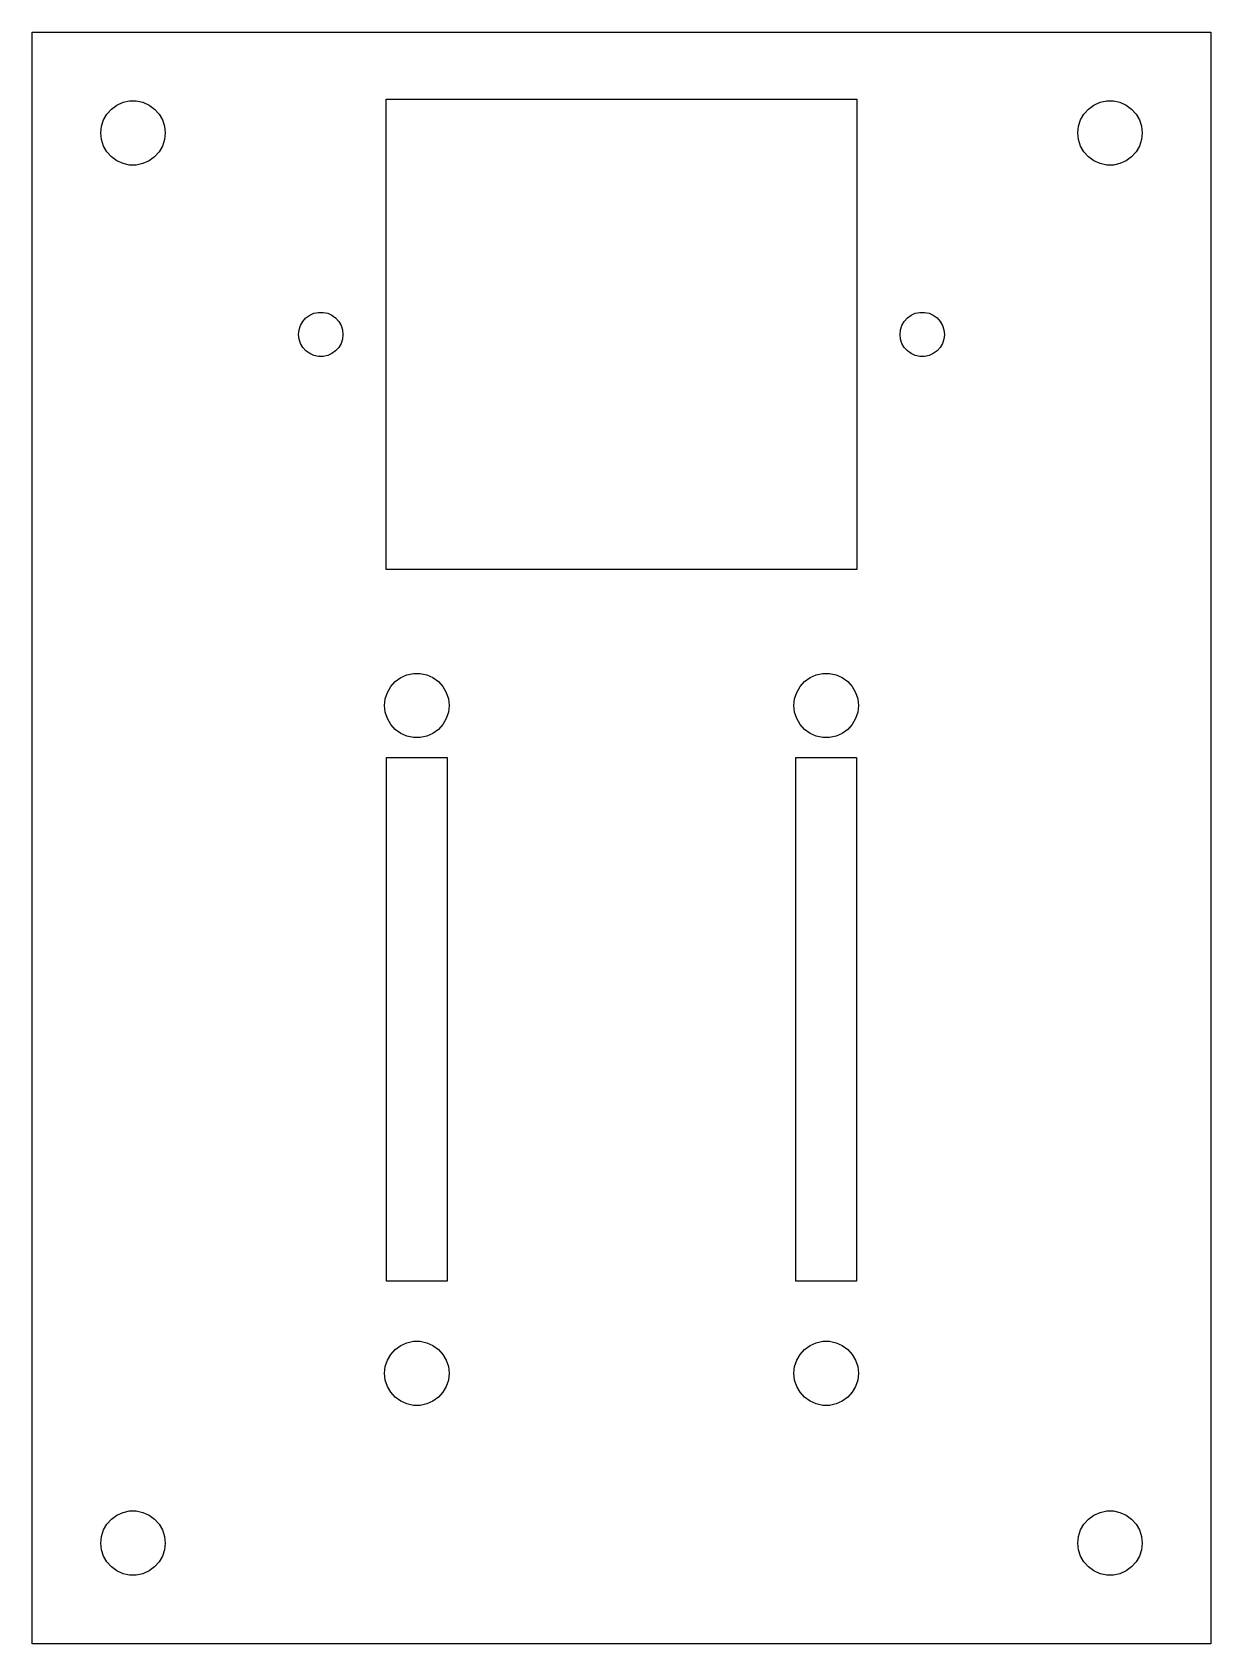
# Model space of a CAD drawing. Extents: x 65.1 to 123.6, y 114.8 to 194.8.
import ezdxf

# ---------------------------------------------------------------- set-up
doc = ezdxf.new("R2010")
doc.units = 0
doc.layers.add('Layer_1', color=7, linetype='CONTINUOUS')

msp = doc.modelspace()

# ---------------------------------------------------------------- linework, layer by layer
at = {"layer": 'Layer_1', "color": 7}
for points in [[(65.092859, 114.819048), (65.092859, 194.819051), (123.592858, 194.819051), (123.592858, 114.819048), (65.092859, 114.819048)], [(68.492859, 189.81905), (68.527859, 190.152052), (68.630859, 190.470052), (68.798859, 190.75905), (69.021859, 191.008052), (69.292859, 191.205052), (69.598859, 191.341052), (69.925859, 191.410049), (70.259859, 191.410049), (70.586859, 191.341052), (70.892859, 191.205052), (71.163859, 191.008052), (71.386859, 190.75905), (71.554859, 190.470052), (71.657859, 190.152052), (71.692859, 189.81905), (71.657859, 189.48605), (71.554859, 189.168051), (71.386859, 188.879052), (71.163859, 188.630051), (70.892859, 188.433051), (70.586859, 188.297051), (70.259859, 188.22805), (69.925859, 188.22805), (69.598859, 188.297051), (69.292859, 188.433051), (69.021859, 188.630051), (68.798859, 188.879052), (68.630859, 189.168051), (68.527859, 189.48605), (68.492859, 189.81905)], [(82.667859, 168.144062), (82.667859, 191.49405), (106.017859, 191.49405), (106.017859, 168.144062), (82.667859, 168.144062)], [(116.992859, 189.81905), (117.027859, 190.152052), (117.130859, 190.470052), (117.298859, 190.75905), (117.521859, 191.008052), (117.792859, 191.205052), (118.098859, 191.341052), (118.425859, 191.410049), (118.759859, 191.410049), (119.086859, 191.341052), (119.392859, 191.205052), (119.663859, 191.008052), (119.886859, 190.75905), (120.054859, 190.470052), (120.157859, 190.152052), (120.192859, 189.81905), (120.157859, 189.48605), (120.054859, 189.168051), (119.886859, 188.879052), (119.663859, 188.630051), (119.392859, 188.433051), (119.086859, 188.297051), (118.759859, 188.22805), (118.425859, 188.22805), (118.098859, 188.297051), (117.792859, 188.433051), (117.521859, 188.630051), (117.298859, 188.879052), (117.130859, 189.168051), (117.027859, 189.48605), (116.992859, 189.81905)], [(78.317859, 179.81905), (78.341859, 180.048051), (78.412859, 180.266051), (78.527859, 180.46605), (78.681859, 180.63605), (78.867859, 180.77205), (79.077859, 180.86505), (79.302859, 180.913051), (79.532859, 180.913051), (79.757859, 180.86505), (79.967859, 180.77205), (80.153859, 180.63605), (80.307859, 180.46605), (80.422859, 180.266051), (80.493859, 180.048051), (80.517859, 179.81905), (80.493859, 179.590049), (80.422859, 179.37205), (80.307859, 179.17205), (80.153859, 179.002051), (79.967859, 178.866051), (79.757859, 178.77305), (79.532859, 178.72505), (79.302859, 178.72505), (79.077859, 178.77305), (78.867859, 178.866051), (78.681859, 179.002051), (78.527859, 179.17205), (78.412859, 179.37205), (78.341859, 179.590049), (78.317858, 179.81905)], [(108.167859, 179.81905), (108.191859, 180.048051), (108.262859, 180.266051), (108.377859, 180.46605), (108.531859, 180.63605), (108.717859, 180.77205), (108.927859, 180.86505), (109.152859, 180.913051), (109.382859, 180.913051), (109.607859, 180.86505), (109.817859, 180.77205), (110.003859, 180.63605), (110.157859, 180.46605), (110.272859, 180.266051), (110.343859, 180.048051), (110.367859, 179.81905), (110.343859, 179.590049), (110.272859, 179.37205), (110.157859, 179.17205), (110.003859, 179.002051), (109.817859, 178.866051), (109.607859, 178.77305), (109.382859, 178.72505), (109.152859, 178.72505), (108.927859, 178.77305), (108.717859, 178.866051), (108.531859, 179.002051), (108.377859, 179.17205), (108.262859, 179.37205), (108.191859, 179.590049), (108.167859, 179.81905)], [(82.582859, 161.39404), (82.617859, 161.727062), (82.720859, 162.045042), (82.888859, 162.334037), (83.111859, 162.583042), (83.382859, 162.780061), (83.688859, 162.916064), (84.015859, 162.985039), (84.349859, 162.985039), (84.676859, 162.916064), (84.982859, 162.780061), (85.253859, 162.583042), (85.476859, 162.334037), (85.644859, 162.045042), (85.747859, 161.727062), (85.782859, 161.39404), (85.747859, 161.061046), (85.644859, 160.743038), (85.476859, 160.454042), (85.253859, 160.205038), (84.982859, 160.008046), (84.676859, 159.872044), (84.349859, 159.80304), (84.015859, 159.80304), (83.688859, 159.872044), (83.382859, 160.008046), (83.111859, 160.205038), (82.888859, 160.454042), (82.720859, 160.743038), (82.617859, 161.061046), (82.582859, 161.39404)], [(102.902859, 161.39404), (102.937859, 161.727062), (103.040859, 162.045042), (103.208859, 162.334037), (103.431859, 162.583042), (103.702859, 162.780061), (104.008859, 162.916064), (104.335859, 162.985039), (104.669859, 162.985039), (104.996859, 162.916064), (105.302859, 162.780061), (105.573859, 162.583042), (105.796859, 162.334037), (105.964859, 162.045042), (106.067859, 161.727062), (106.102859, 161.39404), (106.067859, 161.061046), (105.964859, 160.743038), (105.796859, 160.454042), (105.573859, 160.205038), (105.302859, 160.008046), (104.996859, 159.872044), (104.669859, 159.80304), (104.335859, 159.80304), (104.008859, 159.872044), (103.702859, 160.008046), (103.431859, 160.205038), (103.208859, 160.454042), (103.040859, 160.743038), (102.937859, 161.061046), (102.902859, 161.39404)], [(82.682859, 132.81904), (82.682859, 158.819044), (85.682859, 158.819044), (85.682859, 132.81904), (82.682859, 132.81904)], [(103.002859, 132.81904), (103.002859, 158.819044), (106.002859, 158.819044), (106.002859, 132.81904), (103.002859, 132.81904)], [(82.582859, 128.244048), (82.617859, 128.577042), (82.720859, 128.89505), (82.888859, 129.184046), (83.111859, 129.43305), (83.382859, 129.630042), (83.688859, 129.766044), (84.015859, 129.835048), (84.349859, 129.835048), (84.676859, 129.766044), (84.982859, 129.630042), (85.253859, 129.43305), (85.476859, 129.184046), (85.644859, 128.89505), (85.747859, 128.577042), (85.782859, 128.244048), (85.747859, 127.911054), (85.644859, 127.593046), (85.476859, 127.304051), (85.253859, 127.055046), (84.982859, 126.858055), (84.676859, 126.722052), (84.349859, 126.653049), (84.015859, 126.653049), (83.688859, 126.722052), (83.382859, 126.858055), (83.111859, 127.055046), (82.888859, 127.304051), (82.720859, 127.593046), (82.617859, 127.911054), (82.582859, 128.244048)], [(102.902859, 128.244048), (102.937859, 128.577042), (103.040859, 128.89505), (103.208859, 129.184046), (103.431859, 129.43305), (103.702859, 129.630042), (104.008859, 129.766044), (104.335859, 129.835048), (104.669859, 129.835048), (104.996859, 129.766044), (105.302859, 129.630042), (105.573859, 129.43305), (105.796859, 129.184046), (105.964859, 128.89505), (106.067859, 128.577042), (106.102859, 128.244048), (106.067859, 127.911054), (105.964859, 127.593046), (105.796859, 127.304051), (105.573859, 127.055046), (105.302859, 126.858055), (104.996859, 126.722052), (104.669859, 126.653049), (104.335859, 126.653049), (104.008859, 126.722052), (103.702859, 126.858055), (103.431859, 127.055046), (103.208859, 127.304051), (103.040859, 127.593046), (102.937859, 127.911054), (102.902859, 128.244048)], [(68.492859, 119.819038), (68.527859, 120.15206), (68.630859, 120.47004), (68.798859, 120.759063), (69.021859, 121.00804), (69.292859, 121.205059), (69.598859, 121.341062), (69.925859, 121.410037), (70.259859, 121.410037), (70.586859, 121.341062), (70.892859, 121.205059), (71.163859, 121.00804), (71.386859, 120.759063), (71.554859, 120.47004), (71.657859, 120.15206), (71.692859, 119.819038), (71.657859, 119.486044), (71.554859, 119.168064), (71.386859, 118.87904), (71.163859, 118.630064), (70.892859, 118.433044), (70.586859, 118.297041), (70.259859, 118.228038), (69.925859, 118.228038), (69.598859, 118.297041), (69.292859, 118.433044), (69.021859, 118.630064), (68.798859, 118.87904), (68.630859, 119.168064), (68.527859, 119.486044), (68.492859, 119.819038)], [(116.992859, 119.819038), (117.027859, 120.15206), (117.130859, 120.47004), (117.298859, 120.759063), (117.521859, 121.00804), (117.792859, 121.205059), (118.098859, 121.341062), (118.425859, 121.410037), (118.759859, 121.410037), (119.086859, 121.341062), (119.392859, 121.205059), (119.663859, 121.00804), (119.886859, 120.759063), (120.054859, 120.47004), (120.157859, 120.15206), (120.192859, 119.819038), (120.157859, 119.486044), (120.054859, 119.168064), (119.886859, 118.87904), (119.663859, 118.630064), (119.392859, 118.433044), (119.086859, 118.297041), (118.759859, 118.228038), (118.425859, 118.228038), (118.098859, 118.297041), (117.792859, 118.433044), (117.521859, 118.630064), (117.298859, 118.87904), (117.130859, 119.168064), (117.027859, 119.486044), (116.992859, 119.819038)]]:
    msp.add_lwpolyline(points, dxfattribs=at)

doc.saveas('drawing.dxf')
